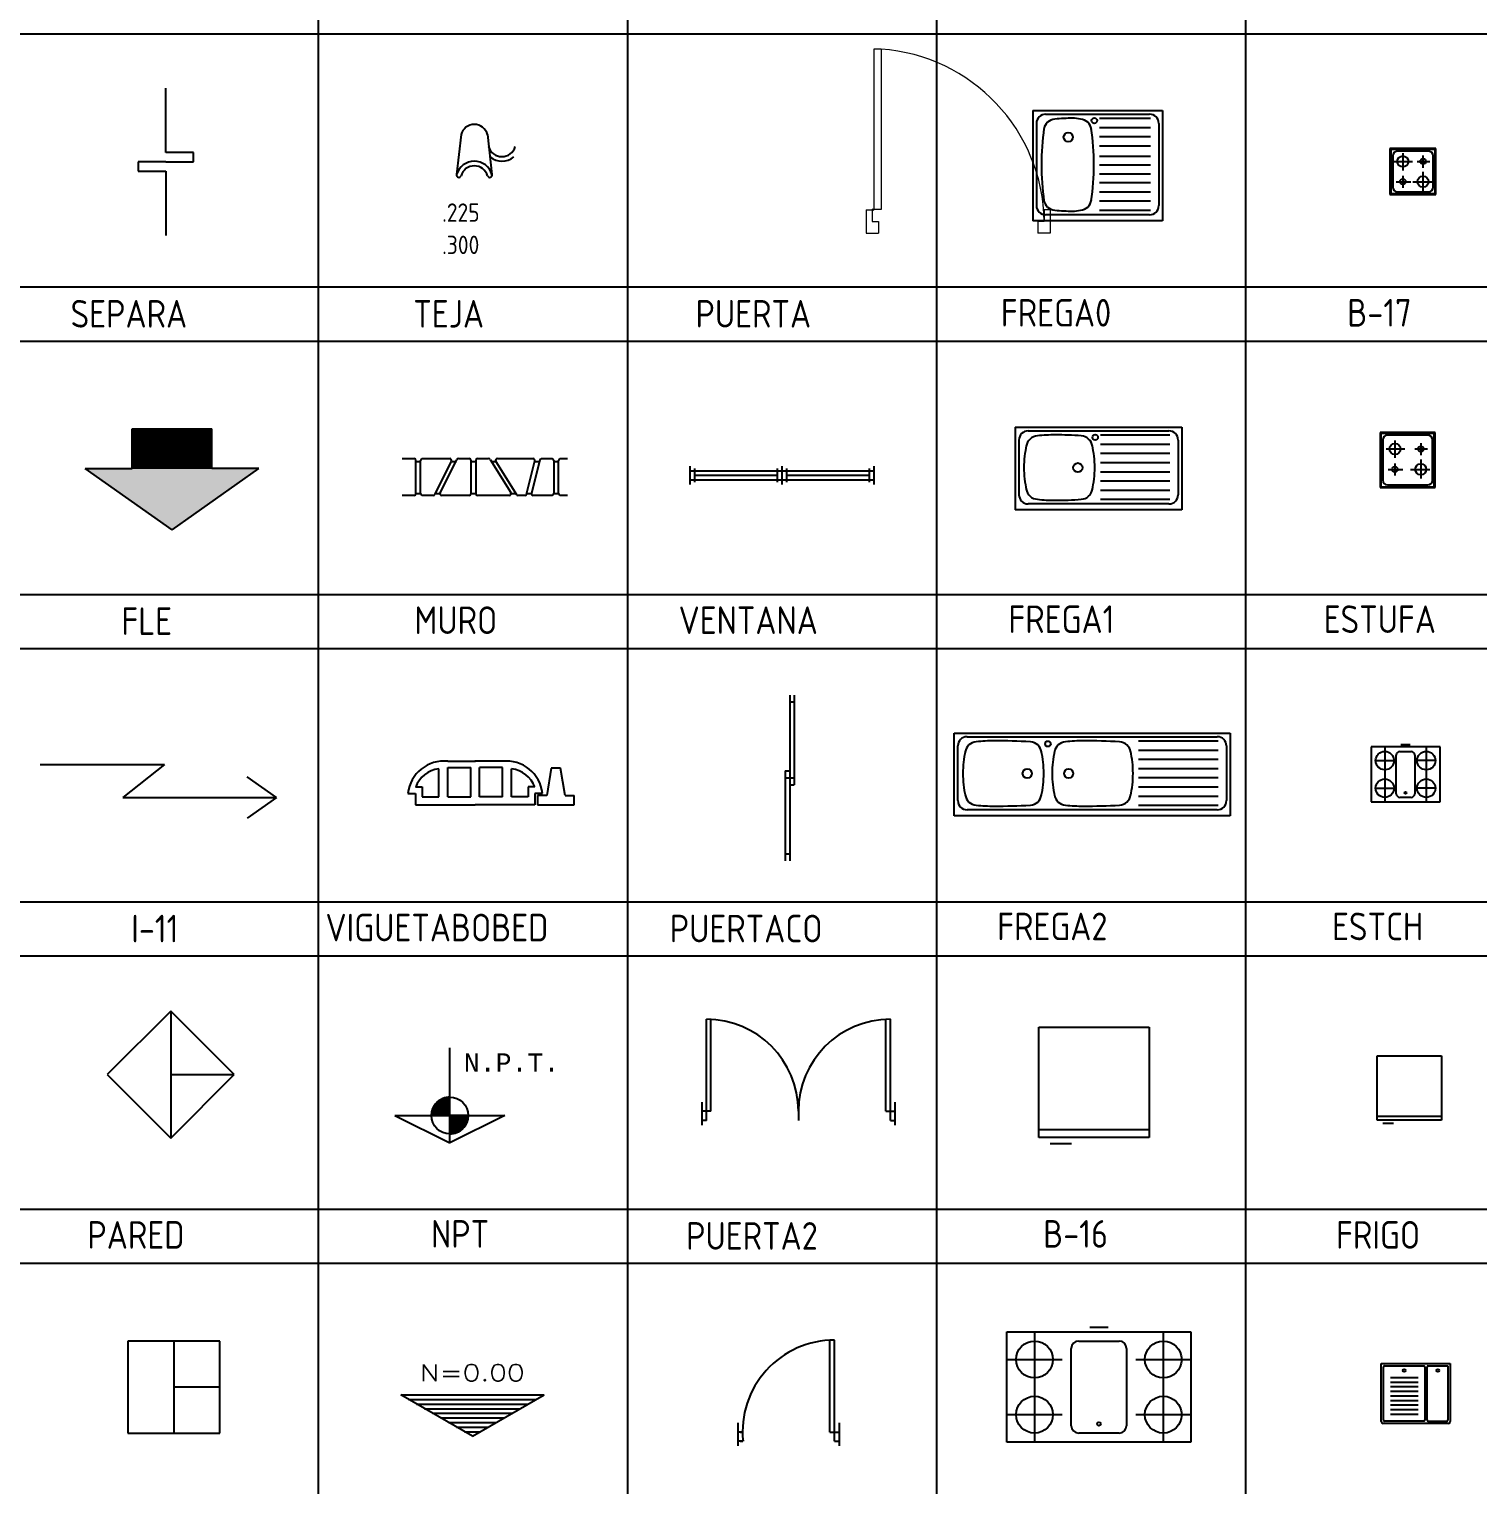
# Model space of a CAD drawing. Header units: millimetres. Extents: x 2198.5 to 2287.8, y 1208.8 to 1298.1.
# Drawn here: x 2228.92 to 2244.66, y 1252.01 to 1267.83 of the extents above; entities that cross this region are included whole.
import ezdxf
from ezdxf.enums import TextEntityAlignment as Align

# ---------------------------------------------------------------- set-up
doc = ezdxf.new("R2010")
doc.units = ezdxf.units.MM
for name, color, linetype in [('2', 7, 'Continuous'), ('EPA', 7, 'Continuous'), ('MOBITAS', 5, 'Continuous'), ('PLANTA', 7, 'Continuous'), ('PUERTAS-VENT', 130, 'Continuous'), ('SAAP', 5, 'Continuous'), ('TEJA', 1, 'Continuous')]:
    doc.layers.add(name, color=color, linetype=linetype)
doc.layers.add('PUERTAS', color=2, linetype='Continuous', lineweight=18)
doc.styles.add('ARCHQUICK', font='ARCHQUIK.SHX')
doc.styles.add('MONOTXT', font='monotxt')
doc.styles.add('T09', font='SIMPLEX', dxfattribs={"width": 1.25, "height": 0.09})

# ---------------------------------------------------------------- blocks, each defined once
blk = doc.blocks.new('B-16')
for p, q in [((-0.2879, -0.6096), (0.3121, -0.6096)), ((-0.2259, -0.6845), (-0.1096, -0.6845))]:
    blk.add_line(p, q)
at = {"layer": 'EPA'}
for p, q in [((-0.2879, -0.6534), (-0.2879, -0.0527)), ((-0.2879, -0.0527), (0.3121, -0.0527)), ((0.3121, -0.0527), (0.3121, -0.6534)), ((0.3121, -0.6534), (-0.2879, -0.6534))]:
    blk.add_line(p, q, dxfattribs=at)
blk = doc.blocks.new('B-17')
at = {"layer": 'EPA'}
for p, q in [((-0.271, -0.046), (-0.271, -0.546)), ((0.229, -0.046), (-0.271, -0.046)), ((0.229, -0.546), (0.229, -0.046)), ((-0.271, -0.546), (0.229, -0.546))]:
    blk.add_line(p, q, dxfattribs=at)
at = {"layer": 'SAAP'}
for p, q in [((-0.261, -0.056), (-0.261, -0.536)), ((0.219, -0.056), (-0.261, -0.056)), ((-0.241, -0.126), (-0.241, -0.466)), ((0.149, -0.076), (-0.191, -0.076)), ((-0.131, -0.096), (-0.131, -0.283)), ((0.088, -0.122), (0.088, -0.255)), ((0.199, -0.466), (0.199, -0.126)), ((0.219, -0.536), (0.219, -0.056)), ((-0.225, -0.185), (-0.026, -0.185)), ((0.024, -0.185), (0.161, -0.185)), ((0.088, -0.3), (0.088, -0.507)), ((-0.204, -0.406), (-0.045, -0.406)), ((-0.131, -0.343), (-0.131, -0.474)), ((-0.024, -0.406), (0.188, -0.406)), ((-0.261, -0.536), (0.219, -0.536)), ((-0.191, -0.516), (0.149, -0.516))]:
    blk.add_line(p, q, dxfattribs=at)
for centre, radius in [((-0.131, -0.186), 0.06), ((0.089, -0.186), 0.03), ((-0.131, -0.406), 0.03), ((0.089, -0.406), 0.06)]:
    blk.add_circle(centre, radius, dxfattribs=at)
for centre, start, end in [((-0.191, -0.126), 90, 180), ((0.149, -0.126), 0, 90), ((-0.191, -0.466), 180, 270), ((0.149, -0.466), 270, 0)]:
    blk.add_arc(centre, 0.05, start, end, dxfattribs=at)
blk = doc.blocks.new('ESTCH')
for p, q in [((-0.05, 0), (0.05, 0)), ((0, -0.025), (-0.375, -0.025)), ((-0.375, -0.025), (-0.375, -0.625)), ((-0.225, -0.025), (-0.225, -0.625)), ((-0.1, -0.535), (-0.1, -0.115)), ((-0.06, -0.075), (0.06, -0.075)), ((0.375, -0.025), (0, -0.025)), ((0.1, -0.115), (0.1, -0.535)), ((0.225, -0.025), (0.225, -0.625)), ((0.375, -0.625), (0.375, -0.025)), ((-0.325, -0.175), (-0.125, -0.175)), ((0.325, -0.175), (0.125, -0.175)), ((-0.375, -0.625), (0.375, -0.625)), ((-0.325, -0.475), (-0.125, -0.475)), ((0.06, -0.575), (-0.06, -0.575)), ((0.325, -0.475), (0.125, -0.475))]:
    blk.add_line(p, q)
for centre, radius in [((-0.225, -0.175), 0.1), ((0.225, -0.175), 0.1), ((-0.225, -0.475), 0.1), ((0.225, -0.475), 0.1), ((0, -0.525), 0.01)]:
    blk.add_circle(centre, radius)
for centre, start, end in [((-0.06, -0.115), 90, 180), ((0.06, -0.115), 0, 90), ((-0.06, -0.535), 180, 270), ((0.06, -0.535), 270, 0)]:
    blk.add_arc(centre, 0.04, start, end)
blk = doc.blocks.new('ESTGR')
for p, q in [((-0.05, 0), (0.05, 0)), ((-0.5, -0.025), (0.5, -0.025)), ((-0.5, -0.625), (-0.5, -0.025)), ((-0.35, -0.025), (-0.35, -0.625)), ((-0.11, -0.075), (0.11, -0.075)), ((0.35, -0.025), (0.35, -0.625)), ((0.5, -0.025), (0.5, -0.625)), ((-0.15, -0.535), (-0.15, -0.115)), ((0.15, -0.115), (0.15, -0.535)), ((-0.5, -0.175), (-0.2, -0.175)), ((0.2, -0.175), (0.5, -0.175)), ((-0.5, -0.475), (-0.2, -0.475)), ((0.2, -0.475), (0.5, -0.475)), ((0.5, -0.625), (-0.5, -0.625)), ((0.11, -0.575), (-0.11, -0.575))]:
    blk.add_line(p, q)
for centre, radius in [((-0.35, -0.175), 0.1), ((0.35, -0.175), 0.1), ((-0.35, -0.475), 0.1), ((0.35, -0.475), 0.1), ((0, -0.525), 0.01)]:
    blk.add_circle(centre, radius)
for centre, start, end in [((-0.11, -0.115), 90, 180), ((0.11, -0.115), 0, 90), ((-0.11, -0.535), 180, 270), ((0.11, -0.535), 270, 0)]:
    blk.add_arc(centre, 0.04, start, end)
blk = doc.blocks.new('ESTUFA')
at = {"layer": 'MOBITAS'}
for p, q in [((0.01, 0.01), (-0.59, 0.01)), ((-0.59, 0.01), (-0.59, -0.59)), ((0.01, -0.59), (0.01, 0.01)), ((-0.59, -0.59), (0.01, -0.59))]:
    blk.add_line(p, q, dxfattribs=at)
at = {"layer": 'MOBITAS', "color": 13}
for p, q in [((0, 0), (-0.58, 0)), ((-0.58, 0), (-0.58, -0.58)), ((0, -0.58), (0, 0)), ((-0.58, -0.58), (0, -0.58))]:
    blk.add_line(p, q, dxfattribs=at)
at = {"layer": 'MOBITAS', "color": 5}
for p, q in [((-0.56, -0.07), (-0.56, -0.51)), ((-0.07, -0.02), (-0.51, -0.02)), ((-0.02, -0.51), (-0.02, -0.07)), ((-0.51, -0.56), (-0.07, -0.56))]:
    blk.add_line(p, q, dxfattribs=at)
at = {"layer": 'MOBITAS', "color": 9}
for p, q in [((-0.428, -0.079), (-0.428, -0.266)), ((-0.148, -0.105), (-0.148, -0.238)), ((-0.522, -0.168), (-0.322, -0.168)), ((-0.212, -0.168), (-0.075, -0.168)), ((-0.148, -0.285), (-0.148, -0.492)), ((-0.5, -0.391), (-0.342, -0.391)), ((-0.428, -0.328), (-0.428, -0.459)), ((-0.26, -0.391), (-0.048, -0.391))]:
    blk.add_line(p, q, dxfattribs=at)
at = {"layer": 'MOBITAS'}
for centre, radius in [((-0.428, -0.169), 0.06), ((-0.147, -0.169), 0.03), ((-0.428, -0.391), 0.03), ((-0.147, -0.391), 0.06)]:
    blk.add_circle(centre, radius, dxfattribs=at)
at = {"layer": 'MOBITAS', "color": 5}
for centre, start, end in [((-0.51, -0.07), 90, 180), ((-0.07, -0.07), 0, 90), ((-0.51, -0.51), 180, 270), ((-0.07, -0.51), 270, 0)]:
    blk.add_arc(centre, 0.05, start, end, dxfattribs=at)
blk = doc.blocks.new('FLE')
at = {"layer": 'PLANTA', "color": 7}
for p, q in [((-0.2161, 0.5497), (0.2161, 0.5497)), ((-0.2161, 0.3337), (-0.2161, 0.5497)), ((0.2161, 0.3337), (0.2161, 0.5497)), ((-0.4715, 0.3337), (-0.2161, 0.3337)), ((0, 0), (-0.4715, 0.3337)), ((0, 0), (0.4715, 0.3337)), ((0.4715, 0.3337), (0.2161, 0.3337))]:
    blk.add_line(p, q, dxfattribs=at)
at = {"layer": 'PLANTA', "color": 2, "const_width": 0.22}
blk.add_lwpolyline([(-0.2161, 0.4417), (0.2161, 0.4417)], dxfattribs=at)
at = {"layer": 'PLANTA', "color": 2}
blk.add_solid([(-0.4715, 0.3337), (0, 0), (0.4715, 0.3337)], dxfattribs=at)
blk = doc.blocks.new('FREGA0')
at = {"layer": 'MOBITAS', "color": 13}
for p, q in [((-0.705, 0), (0, 0)), ((-0.705, 0), (-0.705, -0.6)), ((0, 0), (0, -0.6)), ((0, -0.6), (-0.705, -0.6))]:
    blk.add_line(p, q, dxfattribs=at)
at = {"layer": 'MOBITAS', "color": 14}
for p, q in [((-0.685, -0.07), (-0.685, -0.517)), ((-0.635, -0.02), (-0.07, -0.02)), ((-0.3425, -0.042), (-0.0645, -0.042)), ((-0.02, -0.07), (-0.02, -0.517)), ((-0.3425, -0.092), (-0.0645, -0.092)), ((-0.3425, -0.142), (-0.0645, -0.142)), ((-0.3425, -0.192), (-0.0645, -0.192)), ((-0.3425, -0.2486), (-0.0645, -0.2486)), ((-0.3425, -0.2957), (-0.0645, -0.2957)), ((-0.3425, -0.3449), (-0.0645, -0.3449)), ((-0.3425, -0.392), (-0.0645, -0.392)), ((-0.3425, -0.442), (-0.0645, -0.442)), ((-0.3425, -0.492), (-0.0645, -0.492)), ((-0.3425, -0.542), (-0.0645, -0.542)), ((-0.07, -0.567), (-0.635, -0.567))]:
    blk.add_line(p, q, dxfattribs=at)
for centre, radius in [((-0.3705, -0.0553), 0.015), ((-0.5121, -0.145), 0.025)]:
    blk.add_circle(centre, radius, dxfattribs=at)
for centre, radius, start, end in [((-0.635, -0.07), 0.05, 90, 180), ((-0.5807, -0.112), 0.065, 93.62788, 171.74046), ((-0.488, -0.952), 0.91, 90, 96.10558), ((-0.4881, -0.2143), 0.1723, 75.93801, 89.97848), ((-0.4503, -0.112), 0.065, 8.25954, 86.37212), ((-0.07, -0.07), 0.05, 0, 90), ((0.735, -0.2944), 1.393, 171.8658, 180.00404), ((-1.766, -0.2944), 1.393, 359.99596, 8.1342), ((0.735, -0.2946), 1.393, 179.99596, 188.1342), ((-1.766, -0.2946), 1.393, 351.8658, 0.00404), ((-0.635, -0.517), 0.05, 180, 270), ((-0.5807, -0.477), 0.065, 188.25954, 266.37212), ((-0.488, 0.363), 0.91, 263.89442, 270), ((-0.4881, -0.3747), 0.1723, 270.02152, 284.06199), ((-0.4503, -0.477), 0.065, 273.62788, 351.74046), ((-0.07, -0.517), 0.05, 270, 0)]:
    blk.add_arc(centre, radius, start, end, dxfattribs=at)
blk = doc.blocks.new('FREGA1')
at = {"layer": 'MOBITAS', "color": 13}
for p, q in [((-0.905, 0), (-0.905, -0.45)), ((-0.905, 0), (0, 0)), ((0, 0), (0, -0.45)), ((0, -0.45), (-0.905, -0.45))]:
    blk.add_line(p, q, dxfattribs=at)
at = {"layer": 'MOBITAS', "color": 14}
for p, q in [((-0.885, -0.07), (-0.885, -0.367)), ((-0.835, -0.02), (-0.07, -0.02)), ((-0.4425, -0.042), (-0.0645, -0.042)), ((-0.02, -0.07), (-0.02, -0.367)), ((-0.4425, -0.092), (-0.0645, -0.092)), ((-0.4425, -0.142), (-0.0645, -0.142)), ((-0.4425, -0.192), (-0.0645, -0.192)), ((-0.4425, -0.242), (-0.0645, -0.242)), ((-0.4425, -0.292), (-0.0645, -0.292)), ((-0.4425, -0.342), (-0.0645, -0.342)), ((-0.4425, -0.392), (-0.0645, -0.392)), ((-0.07, -0.417), (-0.835, -0.417))]:
    blk.add_line(p, q, dxfattribs=at)
for centre, radius in [((-0.4705, -0.0553), 0.015), ((-0.565, -0.2195), 0.025), ((-0.565, -0.2195), 0.025)]:
    blk.add_circle(centre, radius, dxfattribs=at)
for centre, radius, start, end in [((-0.835, -0.07), 0.05, 90, 180), ((-0.7807, -0.112), 0.065, 93.62788, 171.74046), ((-0.688, -0.952), 0.91, 90, 96.10558), ((-0.688, -1.9912), 1.9492, 85.82927, 90.00079), ((-0.5503, -0.112), 0.065, 8.25954, 86.37212), ((-0.07, -0.07), 0.05, 0, 90), ((-0.3177, -0.2196), 0.5403, 166.92137, 179.99342), ((-1.0133, -0.2196), 0.5403, 0.00658, 13.07863), ((-0.3177, -0.2194), 0.5403, 180.00658, 193.07863), ((-1.0133, -0.2194), 0.5403, 346.92137, 359.99342), ((-0.835, -0.367), 0.05, 180, 270), ((-0.7807, -0.327), 0.065, 188.25954, 266.37212), ((-0.688, 0.513), 0.91, 263.89442, 270), ((-0.688, 1.5522), 1.9492, 269.99921, 274.17073), ((-0.5503, -0.327), 0.065, 273.62788, 351.74046), ((-0.07, -0.367), 0.05, 270, 0)]:
    blk.add_arc(centre, radius, start, end, dxfattribs=at)
blk = doc.blocks.new('FREGA2')
at = {"layer": 'MOBITAS', "color": 13}
for p, q in [((-1.5, -0.45), (-1.5, 0)), ((-1.5, 0), (0, 0)), ((0, 0), (0, -0.45)), ((0, -0.45), (-1.5, -0.45))]:
    blk.add_line(p, q, dxfattribs=at)
at = {"layer": 'MOBITAS', "color": 14}
for p, q in [((-1.48, -0.367), (-1.48, -0.07)), ((-1.43, -0.02), (-0.07, -0.02)), ((-0.4975, -0.042), (-0.0645, -0.042)), ((-0.02, -0.07), (-0.02, -0.367)), ((-0.4975, -0.092), (-0.0645, -0.092)), ((-0.4975, -0.142), (-0.0645, -0.142)), ((-0.4975, -0.192), (-0.0645, -0.192)), ((-0.4975, -0.242), (-0.0645, -0.242)), ((-0.4975, -0.292), (-0.0645, -0.292)), ((-0.4975, -0.342), (-0.0645, -0.342)), ((-0.4975, -0.392), (-0.0645, -0.392)), ((-0.07, -0.417), (-1.43, -0.417))]:
    blk.add_line(p, q, dxfattribs=at)
for centre, radius in [((-0.9905, -0.0585), 0.015), ((-1.103, -0.2195), 0.025), ((-0.878, -0.2195), 0.025), ((-0.878, -0.2195), 0.025)]:
    blk.add_circle(centre, radius, dxfattribs=at)
for centre, radius, start, end in [((-1.43, -0.07), 0.05, 90, 180), ((-1.3757, -0.112), 0.065, 93.62788, 171.74046), ((-1.283, -0.952), 0.91, 90, 96.10558), ((-1.2829, -3.7937), 3.7517, 86.99406, 90.00081), ((-1.0903, -0.112), 0.065, 8.25954, 86.37212), ((-0.8907, -0.112), 0.065, 93.62788, 171.74046), ((-0.798, -0.952), 0.91, 90, 96.10558), ((-0.7979, -3.7937), 3.7517, 86.99406, 90.00081), ((-0.6053, -0.112), 0.065, 8.25954, 86.37212), ((-0.07, -0.07), 0.05, 0, 90), ((-0.9127, -0.2196), 0.5403, 166.92137, 179.99342), ((-1.5533, -0.2196), 0.5403, 0.00658, 13.07863), ((-0.4277, -0.2196), 0.5403, 166.92137, 179.99342), ((-1.0683, -0.2196), 0.5403, 0.00658, 13.07863), ((-0.9127, -0.2194), 0.5403, 180.00658, 193.07863), ((-1.5533, -0.2194), 0.5403, 346.92137, 359.99342), ((-0.4277, -0.2194), 0.5403, 180.00658, 193.07863), ((-1.0683, -0.2194), 0.5403, 346.92137, 359.99342), ((-1.43, -0.367), 0.05, 180, 270), ((-1.3757, -0.327), 0.065, 188.25954, 266.37212), ((-1.283, 0.513), 0.91, 263.89442, 270), ((-1.2829, 3.3547), 3.7517, 269.99919, 273.00594), ((-1.0903, -0.327), 0.065, 273.62788, 351.74046), ((-0.8907, -0.327), 0.065, 188.25954, 266.37212), ((-0.798, 0.513), 0.91, 263.89442, 270), ((-0.7979, 3.3547), 3.7517, 269.99919, 273.00594), ((-0.6053, -0.327), 0.065, 273.62788, 351.74046), ((-0.07, -0.367), 0.05, 270, 0)]:
    blk.add_arc(centre, radius, start, end, dxfattribs=at)
blk = doc.blocks.new('FRIGO')
at = {"layer": 'MOBITAS', "color": 13}
for p, q in [((-0.7, 0), (0, 0)), ((-0.7, -0.701), (-0.7, 0)), ((0, 0), (0, -0.701)), ((0, -0.701), (-0.7, -0.701))]:
    blk.add_line(p, q, dxfattribs=at)
at = {"layer": 'MOBITAS'}
for p, q in [((-0.7, -0.657), (0, -0.657)), ((-0.638, -0.732), (-0.522, -0.732))]:
    blk.add_line(p, q, dxfattribs=at)
blk = doc.blocks.new('LAVA')
for p, q in [((0, -0.63), (0, 0)), ((0, 0), (0.75, 0)), ((0.75, 0), (0.75, -0.63)), ((0.025, -0.615), (0.025, -0.035)), ((0.035, -0.025), (0.465, -0.025)), ((0.1, -0.15), (0.4, -0.15)), ((0.475, -0.035), (0.475, -0.615)), ((0.5, -0.615), (0.5, -0.035)), ((0.51, -0.025), (0.725, -0.025)), ((0.725, -0.025), (0.725, -0.615)), ((0.1, -0.2), (0.4, -0.2)), ((0.1, -0.25), (0.4, -0.25)), ((0.1, -0.3), (0.4, -0.3)), ((0.1, -0.35), (0.4, -0.35)), ((0.1, -0.4), (0.4, -0.4)), ((0.1, -0.45), (0.4, -0.45)), ((0.465, -0.625), (0.035, -0.625)), ((0.1, -0.5), (0.4, -0.5)), ((0.1, -0.55), (0.4, -0.55)), ((0.51, -0.625), (0.715, -0.625)), ((0.73, -0.65), (0.02, -0.65))]:
    blk.add_line(p, q)
for centre in [(0.25, -0.075), (0.615, -0.075)]:
    blk.add_circle(centre, 0.015)
for centre, radius, start, end in [((0.035, -0.035), 0.01, 90, 180), ((0.465, -0.035), 0.01, 0, 90), ((0.51, -0.035), 0.01, 90, 180), ((0.02, -0.63), 0.02, 180, 270), ((0.035, -0.615), 0.01, 180, 270), ((0.465, -0.615), 0.01, 270, 0), ((0.51, -0.615), 0.01, 180, 270), ((0.715, -0.615), 0.01, 270, 0), ((0.73, -0.63), 0.02, 270, 0)]:
    blk.add_arc(centre, radius, start, end)
blk = doc.blocks.new('MURO')
for p, q in [((-1.8, 0.4), (-1.67, 0.4)), ((-1.65, 0.02), (-1.65, 0.38)), ((-1.648, 0.368), (-1.598, 0.368)), ((-1.6, 0.02), (-1.6, 0.38)), ((-1.58, 0.4), (-1.282, 0.4)), ((-1.444, 0.011), (-1.264, 0.371)), ((-1.386, 0.029), (-1.206, 0.389)), ((-1.26, 0.368), (-1.21, 0.368)), ((-1.188, 0.4), (-1.07, 0.4)), ((-1.053, 0.368), (-1.003, 0.368)), ((-1.05, 0.02), (-1.05, 0.38)), ((-1, 0.38), (-1, 0.02)), ((-0.98, 0.4), (-0.861, 0.4)), ((-0.844, 0.391), (-0.619, 0.031)), ((-0.834, 0.368), (-0.783, 0.368)), ((-0.781, 0.369), (-0.556, 0.009)), ((-0.764, 0.4), (-0.376, 0.4)), ((-0.446, 0.015), (-0.356, 0.375)), ((-0.304, 0.385), (-0.394, 0.025)), ((-0.357, 0.368), (-0.307, 0.368)), ((-0.284, 0.4), (-0.17, 0.4)), ((-0.151, 0.368), (-0.1, 0.368)), ((-0.15, 0.38), (-0.15, 0.02)), ((-0.1, 0.02), (-0.1, 0.38)), ((-0.08, 0.4), (0, 0.4)), ((-1.67, 0), (-1.8, 0)), ((-1.648, 0.022), (-1.598, 0.022)), ((-1.462, 0), (-1.58, 0)), ((-1.435, 0.022), (-1.385, 0.022)), ((-1.07, 0), (-1.368, 0)), ((-1.053, 0.022), (-1.003, 0.022)), ((-0.636, 0), (-0.98, 0)), ((-0.621, 0.022), (-0.57, 0.022)), ((-0.466, 0), (-0.539, 0)), ((-0.439, 0.022), (-0.395, 0.022)), ((-0.17, 0), (-0.374, 0)), ((-0.151, 0.022), (-0.1, 0.022)), ((0, 0), (-0.08, 0))]:
    blk.add_line(p, q)
for centre, start, end in [((-1.67, 0.38), 0, 90), ((-1.58, 0.38), 90, 180), ((-1.282, 0.38), 333.4349, 90), ((-1.188, 0.38), 90, 153.4349), ((-1.07, 0.38), 0, 90), ((-0.98, 0.38), 90, 180), ((-0.861, 0.38), 32.0054, 90), ((-0.764, 0.38), 90, 212.0054), ((-0.376, 0.38), 345.9638, 90), ((-0.284, 0.38), 90, 165.9638), ((-0.17, 0.38), 0, 90), ((-0.08, 0.38), 90, 180), ((-1.67, 0.02), 270, 0), ((-1.58, 0.02), 180, 270), ((-1.462, 0.02), 270, 333.4349), ((-1.368, 0.02), 153.4349, 270), ((-1.07, 0.02), 270, 360), ((-0.98, 0.02), 180, 270), ((-0.636, 0.02), 270, 32.0054), ((-0.539, 0.02), 212.0054, 270), ((-0.466, 0.02), 270, 345.9638), ((-0.374, 0.02), 165.9638, 270), ((-0.17, 0.02), 270, 0), ((-0.08, 0.02), 180, 270)]:
    blk.add_arc(centre, 0.02, start, end)
blk = doc.blocks.new('*X292')
for p, q in [((5.6536, 3.2), (6.3464, 3.2)), ((5.6969, 3.175), (6.3031, 3.175)), ((5.7402, 3.15), (6.2598, 3.15)), ((5.7835, 3.125), (6.2165, 3.125)), ((5.8268, 3.1), (6.1732, 3.1)), ((5.8701, 3.075), (6.1299, 3.075)), ((5.9134, 3.05), (6.0866, 3.05)), ((5.9567, 3.025), (6.0433, 3.025))]:
    blk.add_line(p, q)
blk = doc.blocks.new('T', base_point=(32.8238, 13.1983))
for p, q in [((32.4341, 13.4233), (33.2135, 13.4233)), ((32.8238, 13.1983), (32.4341, 13.4233)), ((32.8238, 13.1983), (33.2135, 13.4233))]:
    blk.add_line(p, q)
blk.add_blockref('*X292', (26.8238, 10.1983))
blk = doc.blocks.new('NIVAL', base_point=(10.35, 2.775))
blk.add_blockref('T', (10.35, 2.775))
at = {"style": 'T09', "width": 1.25}
blk.add_attdef('N=0.00', text='', height=0.09, dxfattribs=at).set_placement((10.35, 3.075), align=Align.CENTER)
blk = doc.blocks.new('*X345')
at = {"color": 0}
for p, q in [((60.914, 34.025), (61.075, 34.025)), ((60.924, 34.038), (61.075, 34.038)), ((60.935, 34.05), (61.075, 34.05)), ((60.949, 34.062), (61.075, 34.062)), ((60.966, 34.075), (61.075, 34.075)), ((60.989, 34.087), (61.075, 34.087)), ((61.022, 34.1), (61.075, 34.1)), ((60.876, 33.925), (61.075, 33.925)), ((60.876, 33.913), (61.075, 33.913)), ((60.878, 33.938), (61.075, 33.938)), ((60.88, 33.95), (61.075, 33.95)), ((60.883, 33.962), (61.075, 33.962)), ((60.887, 33.975), (61.075, 33.975)), ((60.892, 33.987), (61.075, 33.987)), ((60.898, 34), (61.075, 34)), ((60.905, 34.013), (61.075, 34.013)), ((61.075, 33.9), (61.274, 33.9)), ((61.075, 33.888), (61.273, 33.888)), ((61.075, 33.875), (61.271, 33.875)), ((61.075, 33.862), (61.269, 33.862)), ((61.075, 33.85), (61.265, 33.85)), ((61.075, 33.837), (61.261, 33.837)), ((61.075, 33.825), (61.256, 33.825)), ((61.075, 33.812), (61.25, 33.812)), ((61.075, 33.8), (61.242, 33.8)), ((61.075, 33.788), (61.233, 33.788)), ((61.075, 33.775), (61.223, 33.775)), ((61.075, 33.763), (61.211, 33.763)), ((61.075, 33.75), (61.196, 33.75)), ((61.075, 33.737), (61.178, 33.737)), ((61.075, 33.725), (61.154, 33.725)), ((61.075, 33.712), (61.113, 33.712))]:
    blk.add_line(p, q, dxfattribs=at)
blk = doc.blocks.new('NPT')
at = {"color": 1}
for p, q in [((0, 0), (0, 1.034)), ((-0.597, 0.297), (0, 0)), ((-0.597, 0.297), (0.597, 0.297)), ((0.597, 0.297), (0, 0))]:
    blk.add_line(p, q, dxfattribs=at)
for points in [[(0, 0.297), (0, 0.496, 0.414214), (-0.199, 0.297), (0, 0.297)], [(0, 0.297), (0, 0.097, 0.414214), (0.199, 0.297), (0, 0.297)]]:
    blk.add_lwpolyline(points, format="xyb", dxfattribs=at)
at = {"color": 5}
blk.add_circle((0, 0.297), 0.199, dxfattribs=at)
at = {"color": 1}
blk.add_blockref('*X345', (-61.075, -33.611), dxfattribs=at)
at = {"color": 1, "style": 'MONOTXT'}
blk.add_text('N.P.T.', height=0.2, dxfattribs=at).set_placement((0.152, 0.772))
blk = doc.blocks.new('RECTANG')
for p, q in [((1, 1), (0, 1)), ((0, 1), (0, 0)), ((1, 0), (1, 1)), ((0, 0), (1, 0))]:
    blk.add_line(p, q)
blk = doc.blocks.new('PARED')
for p, q in [((0, 0.3447), (0, -0.3447)), ((0, 0), (0.3447, 0))]:
    blk.add_line(p, q)
at = {"xscale": 0.4875000000000007, "yscale": 0.4875000000000007, "zscale": 0.4875000000000007, "rotation": 45}
blk.add_blockref('RECTANG', (0, -0.3447), dxfattribs=at)
blk = doc.blocks.new('PISO')
for p, q in [((0, 0.25), (0, -0.25)), ((0.25, 0), (0, 0))]:
    blk.add_line(p, q)
at = {"xscale": 0.5000000000000023, "yscale": 0.5000000000000023, "zscale": 0.5000000000000023}
blk.add_blockref('RECTANG', (-0.25, -0.25), dxfattribs=at)
blk = doc.blocks.new('PUERTA')
at = {"layer": 'PUERTAS'}
for p, q in [((0.0411, 1), (0.0411, 0.1287)), ((0.0801, 1), (0.0411, 1)), ((0.0801, 1), (0.0801, 0.1287)), ((0, 0.1267), (0.0328, 0.1267)), ((0, 0.1267), (0, 0)), ((0.0328, 0.1267), (0.0328, 0.0634)), ((0.0801, 0.1287), (0.0411, 0.1287)), ((0.9672, 0.1267), (0.9672, 0.0634)), ((1, 0.1267), (0.9672, 0.1267)), ((1, 0.1267), (1, 0)), ((0, 0), (0.067, 0)), ((0.0328, 0.0634), (0.067, 0.0634)), ((0.067, 0.0634), (0.067, 0)), ((0.933, 0.0634), (0.933, 0)), ((0.9672, 0.0634), (0.933, 0.0634)), ((1, 0), (0.933, 0))]:
    blk.add_line(p, q, dxfattribs=at)
blk.add_circle((0.037, 0.1276), 0.00394, dxfattribs=at)
at = {"layer": 'PUERTAS', "color": 1}
blk.add_arc((0.0153, 0.0501), 0.9521, 0.79499, 86.09642, dxfattribs=at)
blk = doc.blocks.new('PUERTACO')
at = {"layer": 'PUERTAS-VENT'}
for p, q in [((0.05, 1.8), (0.05, 0)), ((0.1, 1.8), (0.1, 0.825)), ((0.05, 1.725), (0.1, 1.725)), ((0, 0.975), (0.05, 0.975)), ((0, 0.975), (0, 0)), ((0, 0.9), (0.1, 0.9)), ((0.05, 0.825), (0.1, 0.825)), ((0, 0.075), (0.05, 0.075))]:
    blk.add_line(p, q, dxfattribs=at)
blk = doc.blocks.new('PUERTA1')
for p, q in [((-0.1, 0.1), (-0.1, 1.099)), ((-0.05, 0), (-0.05, 1.1)), ((-1.1, 0.2), (-1.1, -0.05)), ((0, 0.2), (0, -0.05)), ((-1.05, 0.1), (-1.1, 0.1)), ((-1.05, 0), (-1.1, 0)), ((-1.076, 0.1), (-1.05, 0.1)), ((-1.076, 0), (-1.045, 0)), ((-0.1, 0.1), (-0.05, 0.1)), ((-0.05, 0.1), (0, 0.1)), ((-0.05, 0), (0, 0))]:
    blk.add_line(p, q)
blk.add_arc((-0.05, 0.1), 1, 90, 185.7392)
blk = doc.blocks.new('PUERTA2')
for p, q in [((-1, 0), (-1, 1.1)), ((-0.95, 0.1), (-0.95, 1.099)), ((0.95, 0.1), (0.95, 1.099)), ((1, 0), (1, 1.1)), ((-1.05, 0.2), (-1.05, -0.05)), ((1.05, 0.2), (1.05, -0.05)), ((-1, 0.1), (-1.05, 0.1)), ((-1, 0), (-1.05, 0)), ((-0.95, 0.1), (-1, 0.1)), ((0, 0.1), (0, 0)), ((0.95, 0.1), (1, 0.1)), ((1, 0.1), (1.05, 0.1)), ((1, 0), (1.05, 0))]:
    blk.add_line(p, q)
for centre, start, end in [((-1, 0.1), 0, 90), ((1, 0.1), 90, 180)]:
    blk.add_arc(centre, 1, start, end)
blk = doc.blocks.new('SEPARA')
for p, q in [((0, 0.1), (0, 0.8)), ((-0.3, 0), (-0.3, -0.1)), ((0, 0), (-0.3, 0)), ((0.3, 0.1), (0, 0.1)), ((0, 0), (0.3, 0)), ((0.3, 0), (0.3, 0.1)), ((-0.3, -0.1), (0, -0.1)), ((0, -0.1), (0, -0.8))]:
    blk.add_line(p, q)
blk = doc.blocks.new('TEJA')
at = {"layer": 'TEJA'}
for p, q in [((0.0279, 0.2455), (0.0038, 0.0274)), ((0.1721, 0.2455), (0.1962, 0.0274))]:
    blk.add_line(p, q, dxfattribs=at)
for centre, radius, start, end in [((0.1, 0.225), 0.075, 15.87808, 164.12192), ((0.25, 0.2), 0.075, 195.87808, 344.12192), ((0.1, 0), 0.1, 15.87808, 164.12192), ((0.25, 0.2), 0.1, 229.89936, 310.10064), ((0.016, 0.0247), 0.0125, 167.85666, 340.38717), ((0.1, 0), 0.075, 15.87808, 164.12192), ((0.184, 0.0247), 0.0125, 199.61283, 12.14334)]:
    blk.add_arc(centre, radius, start, end, dxfattribs=at)
blk = doc.blocks.new('VENTANA')
at = {"layer": 'PUERTAS-VENT'}
for p, q in [((-2, 0.1), (-2, -0.1)), ((-2, 0.05), (0, 0.05)), ((-1.95, 0.075), (-1.95, -0.075)), ((-1.95, 0), (-1.05, 0)), ((-1.05, 0.075), (-1.05, -0.075)), ((-1, 0.1), (-1, -0.1)), ((-0.95, 0.075), (-0.95, -0.075)), ((-0.95, 0), (-0.05, 0)), ((-0.05, 0.075), (-0.05, -0.075)), ((0, 0.1), (0, -0.1)), ((-2, -0.05), (0, -0.05))]:
    blk.add_line(p, q, dxfattribs=at)
blk = doc.blocks.new('VIGUETA')
for p, q in [((0.1876, 0.1871), (0.3376, 0.1871)), ((0.4851, 0.1871), (0.3351, 0.1871)), ((0.1383, -0.0074), (0.1383, 0.1453)), ((0.1883, -0.0074), (0.1883, 0.1521)), ((0.1883, 0.1521), (0.3133, 0.1521)), ((0.3133, -0.0074), (0.3133, 0.1521)), ((0.4845, 0.1521), (0.3595, 0.1521)), ((0.3595, -0.0074), (0.3595, 0.1521)), ((0.4845, -0.0074), (0.4845, 0.1521)), ((0.5345, -0.0074), (0.5345, 0.1453)), ((0.75, 0.15), (0.725, 0)), ((0.8, 0.15), (0.75, 0.15)), ((0.8248, 0), (0.8, 0.15)), ((-0.0292, 0.0121), (0.0126, 0.0121)), ((0.0126, 0.0121), (0.0126, -0.05)), ((0.0129, 0.0471), (0.0476, 0.0471)), ((0.0476, 0.0471), (0.0476, -0.0074)), ((0.6599, 0.0471), (0.6251, 0.0471)), ((0.6251, 0.0471), (0.6251, -0.0074)), ((0.6601, 0.0121), (0.6601, -0.05)), ((0.7019, 0.0121), (0.6601, 0.0121)), ((0.725, 0), (0.675, 0)), ((0.675, 0), (0.675, -0.05)), ((0.8248, 0), (0.875, 0)), ((0.875, -0.05), (0.875, 0)), ((0.0126, -0.05), (0.3356, -0.05)), ((0.0476, -0.0074), (0.1383, -0.0074)), ((0.1883, -0.0074), (0.3133, -0.0074)), ((0.6601, -0.05), (0.3372, -0.05)), ((0.4845, -0.0074), (0.3595, -0.0074)), ((0.6251, -0.0074), (0.5345, -0.0074)), ((0.675, -0.05), (0.875, -0.05)), ((0.775, -0.05), (0.875, -0.05))]:
    blk.add_line(p, q)
for centre, radius, start, end in [((0.1669, -0.009), 0.1972, 83.95718, 173.86478), ((0.5059, -0.009), 0.1972, 6.13522, 96.04282), ((0.1553, -0.0056), 0.1518, 96.41897, 159.69563), ((0.5175, -0.0056), 0.1518, 20.30437, 83.58103)]:
    blk.add_arc(centre, radius, start, end)
blk = doc.blocks.new('VIBO')
blk.add_blockref('VIGUETA', (0.0014, 0))
blk = doc.blocks.new('I-11')
at = {"color": 3}
for p, q in [((-0.7427, 0.1814), (-0.0668, 0.1814)), ((-0.0668, 0.1814), (-0.2921, 0.0011)), ((-0.2921, 0.0011), (0.5415, 0.0011))]:
    blk.add_line(p, q, dxfattribs=at)
for q in [(0.3838, 0.1138), (0.3838, -0.1117)]:
    blk.add_line((0.5415, 0.0011), q)

msp = doc.modelspace()

# ---------------------------------------------------------------- linework, layer by layer
at = {"layer": '2', "color": 4}
for p, q in [((2232.063, 1267.781), (2232.063, 1297.853)), ((2235.423, 1267.781), (2235.423, 1297.853)), ((2235.423, 1267.781), (2235.423, 1297.853)), ((2238.783, 1267.781), (2238.783, 1297.853)), ((2238.783, 1267.781), (2238.783, 1297.853)), ((2242.143, 1267.781), (2242.143, 1297.853)), ((2242.143, 1267.781), (2242.143, 1297.853)), ((2228.703, 1267.781), (2232.063, 1267.781)), ((2228.703, 1267.781), (2232.063, 1267.781)), ((2232.063, 1237.709), (2232.063, 1267.781)), ((2232.063, 1267.781), (2235.423, 1267.781)), ((2232.063, 1267.781), (2235.423, 1267.781)), ((2235.423, 1237.709), (2235.423, 1267.781)), ((2235.423, 1267.781), (2238.783, 1267.781)), ((2235.423, 1267.781), (2238.783, 1267.781)), ((2238.783, 1237.709), (2238.783, 1267.781)), ((2238.783, 1267.781), (2242.143, 1267.781)), ((2238.783, 1267.781), (2242.143, 1267.781)), ((2242.143, 1237.709), (2242.143, 1267.781)), ((2242.143, 1267.781), (2245.503, 1267.781)), ((2242.143, 1267.781), (2245.503, 1267.781)), ((2228.703, 1265.03), (2232.063, 1265.03)), ((2232.063, 1265.03), (2235.423, 1265.03)), ((2235.423, 1265.03), (2238.783, 1265.03)), ((2238.783, 1265.03), (2242.143, 1265.03)), ((2242.143, 1265.03), (2245.503, 1265.03)), ((2228.703, 1264.44), (2232.063, 1264.44)), ((2232.063, 1264.44), (2235.423, 1264.44)), ((2235.423, 1264.44), (2238.783, 1264.44)), ((2238.783, 1264.44), (2242.143, 1264.44)), ((2242.143, 1264.44), (2245.503, 1264.44)), ((2228.703, 1261.688), (2232.063, 1261.688)), ((2232.063, 1261.688), (2235.423, 1261.688)), ((2235.423, 1261.688), (2238.783, 1261.688)), ((2238.783, 1261.688), (2242.143, 1261.688)), ((2242.143, 1261.688), (2245.503, 1261.688)), ((2228.703, 1261.099), (2232.063, 1261.099)), ((2232.063, 1261.099), (2235.423, 1261.099)), ((2235.423, 1261.099), (2238.783, 1261.099)), ((2238.783, 1261.099), (2242.143, 1261.099)), ((2242.143, 1261.099), (2245.503, 1261.099)), ((2228.703, 1258.347), (2232.063, 1258.347)), ((2232.063, 1258.347), (2235.423, 1258.347)), ((2235.423, 1258.347), (2238.783, 1258.347)), ((2238.783, 1258.347), (2242.143, 1258.347)), ((2242.143, 1258.347), (2245.503, 1258.347)), ((2228.703, 1257.757), (2232.063, 1257.757)), ((2232.063, 1257.757), (2235.423, 1257.757)), ((2235.423, 1257.757), (2238.783, 1257.757)), ((2238.783, 1257.757), (2242.143, 1257.757)), ((2242.143, 1257.757), (2245.503, 1257.757)), ((2228.703, 1255.006), (2232.063, 1255.006)), ((2232.063, 1255.006), (2235.423, 1255.006)), ((2235.423, 1255.006), (2238.783, 1255.006)), ((2238.783, 1255.006), (2242.143, 1255.006)), ((2242.143, 1255.006), (2245.503, 1255.006)), ((2228.703, 1254.416), (2232.063, 1254.416)), ((2232.063, 1254.416), (2235.423, 1254.416)), ((2235.423, 1254.416), (2238.783, 1254.416)), ((2238.783, 1254.416), (2242.143, 1254.416)), ((2242.143, 1254.416), (2245.503, 1254.416))]:
    msp.add_line(p, q, dxfattribs=at)

# ---------------------------------------------------------------- block references
at = {"xscale": 2, "yscale": 2, "zscale": 2}
for name, p in [('PUERTA', (2238.016, 1265.614)), ('FREGA0', (2241.236, 1266.948)), ('TEJA', (2233.555, 1266.196)), ('FLE', (2230.469, 1262.388)), ('FREGA1', (2241.446, 1263.505)), ('FREGA2', (2241.972, 1260.18))]:
    msp.add_blockref(name, p, dxfattribs=at)
for name, p in [('B-17', (2243.98, 1266.58)), ('ESTUFA', (2244.191, 1263.438)), ('VENTANA', (2238.098, 1262.982)), ('PUERTACO', (2237.134, 1258.793)), ('FRIGO', (2244.27, 1256.672))]:
    msp.add_blockref(name, p)
at = {"layer": '2'}
for name, p in [('SEPARA', (2230.402, 1266.39)), ('MURO', (2234.77, 1262.763)), ('ESTCH', (2243.878, 1260.056)), ('PUERTA2', (2237.278, 1255.969)), ('NPT', (2233.489, 1255.726)), ('PUERTA1', (2237.721, 1252.482)), ('LAVA', (2243.614, 1253.326))]:
    msp.add_blockref(name, p, dxfattribs=at)
at = {"layer": '2', "xscale": 2, "yscale": 2, "zscale": 2}
for name, p in [('I-11', (2230.52, 1259.477)), ('VIBO', (2233.089, 1259.5)), ('PARED', (2230.455, 1256.467)), ('B-16', (2240.468, 1257.089)), ('ESTGR', (2240.545, 1253.721)), ('PISO', (2230.489, 1253.07))]:
    msp.add_blockref(name, p, dxfattribs=at)
msp.add_blockref('NIVAL', (2233.734, 1252.536), dxfattribs=at).add_auto_attribs({'N=0.00': 'N=0.00'})

# ---------------------------------------------------------------- texts
at = {"layer": '2', "style": 'ARCHQUICK'}
for s, height, p in [('.225', 0.2, (2233.406, 1265.738)), ('.300', 0.2, (2233.406, 1265.387)), ('SEPARA', 0.3, (2229.367, 1264.588)), ('TEJA', 0.3, (2233.092, 1264.588)), ('PUERTA', 0.3, (2236.16, 1264.588)), ('FREGA0', 0.3, (2239.479, 1264.599)), ('B-17', 0.3, (2243.245, 1264.599)), ('MURO', 0.3, (2233.104, 1261.257)), ('VENTANA', 0.3, (2235.976, 1261.257)), ('FREGA1', 0.3, (2239.561, 1261.268)), ('ESTUFA', 0.3, (2242.989, 1261.268)), ('FLE', 0.3, (2229.919, 1261.247)), ('FREGA2', 0.3, (2239.439, 1257.928)), ('ESTCH', 0.3, (2243.08, 1257.928)), ('I-11', 0.3, (2230.026, 1257.905)), ('VIGUETABOBED', 0.3, (2232.137, 1257.916)), ('PUERTACO', 0.3, (2235.88, 1257.905)), ('PARED', 0.3, (2229.549, 1254.575)), ('NPT', 0.3, (2233.285, 1254.586)), ('PUERTA2', 0.3, (2236.058, 1254.564)), ('B-16', 0.3, (2239.939, 1254.586)), ('FRIGO', 0.3, (2243.123, 1254.575))]:
    msp.add_text(s, height=height, dxfattribs=at).set_placement(p)

doc.saveas('drawing.dxf')
